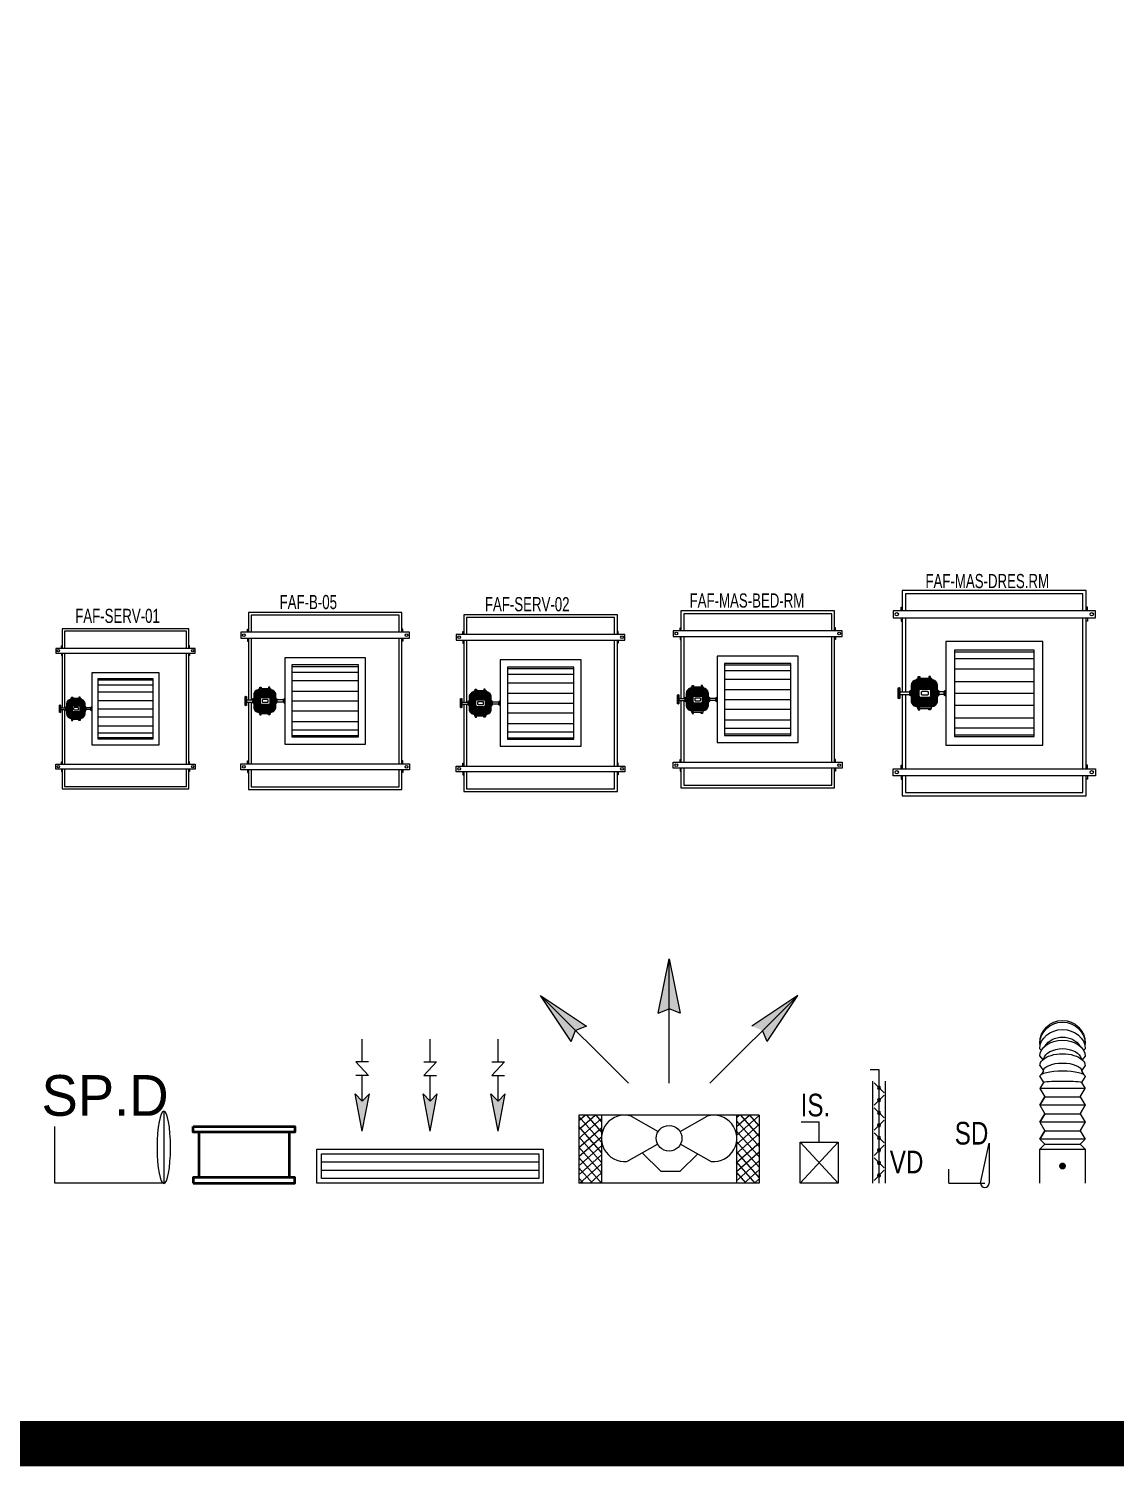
# Model space of a CAD drawing. Header units: millimetres. Extents: x -21221 to 1625077, y -149981 to 356550.
# Drawn here: x 272136 to 276936, y 124224 to 130573 of the extents above; entities that cross this region are included whole.
import ezdxf
from ezdxf.enums import TextEntityAlignment as Align

# ---------------------------------------------------------------- set-up
doc = ezdxf.new("R2010")
doc.units = ezdxf.units.MM
doc.header["$LTSCALE"] = 1000
doc.header["$MEASUREMENT"] = 0
doc.layers.get('0').update_dxf_attribs({"linetype": 'CONTINUOUS'})
doc.layers.add('12- EQUIPMENT HVAC', color=12, linetype='CONTINUOUS')
doc.layers.add('AC & HV-05-TYPICAL FLOOR PLAN$0$3-SUPPLY-DUCT', color=3, linetype='CONTINUOUS')
doc.layers.add('6-RETURN-DUCT', color=6, linetype='CONTINUOUS', lineweight=50)
doc.styles.add('AC & HV-05-TYPICAL FLOOR PLAN$0$TEXT-P', font='stencil.shx', dxfattribs={"height": 0.3})
doc.styles.add('STENCIL', font='stencil.shx')
doc.styles.add('TEXT-P', font='stencil.shx', dxfattribs={"height": 0.3})

# ---------------------------------------------------------------- blocks, each defined once
blk = doc.blocks.new('FAF-B-05')
at = {"color": 12}
for p, q in [((-343.2, 303.6), (-343.2, 316.6)), ((-343.2, 316.6), (-339.1, 316.6)), ((-343.2, 277.9), (-343.2, 264.9)), ((-343.2, 264.9), (-339.1, 264.9)), ((343.2, 316.6), (339.1, 316.6)), ((343.2, 264.9), (339.1, 264.9)), ((343.2, 303.6), (343.2, 316.6)), ((343.2, 277.9), (343.2, 264.9)), ((-146.8, 152.7), (146.8, 152.7)), ((-146.8, 127.5), (146.8, 127.5)), ((-146.8, 90.1), (146.8, 90.1)), ((-354.2, -19.8), (-354.2, 19.8)), ((-354.2, 19.8), (-353.5, 19.8)), ((-352.4, 18.8), (-352.4, -18.8)), ((-349.8, 18.8), (-352.4, 18.8)), ((-349.8, -18.8), (-349.8, 18.8)), ((-348.7, 19.8), (-348, 19.8)), ((-348, 19.8), (-348, -19.8)), ((-348, 4.7), (-321.6, 4.7)), ((-315.8, 25.6), (-218, 25.6)), ((-315.8, 24.8), (-218, 24.8)), ((-315.8, 20.5), (-218, 20.5)), ((-315.8, 19.7), (-218, 19.7)), ((-315.8, 15.5), (-218, 15.5)), ((-315.8, 14.7), (-218, 14.7)), ((-315.8, 10.5), (-286.8, 10.5)), ((-315.8, 9.7), (-287, 9.7)), ((-315.8, 5.4), (-287.1, 5.4)), ((-315.8, 4.6), (-287.1, 4.6)), ((-315.8, 0.4), (-287.1, 0.4)), ((-315.5, 29.8), (-218.2, 29.8)), ((-315.4, 30.6), (-218.3, 30.6)), ((-314.2, 34.8), (-219.5, 34.8)), ((-313.9, 35.6), (-219.8, 35.6)), ((-311.5, 39.9), (-222.2, 39.9)), ((-311, 40.6), (-222.8, 40.6)), ((-306.7, 44.9), (-227, 44.9)), ((-305.6, 45.7), (-228.1, 45.7)), ((-243.6, 10.5), (-218, 10.5)), ((-243.4, 9.7), (-218, 9.7)), ((-243.2, 5.4), (-218, 5.4)), ((-243.2, 4.6), (-218, 4.6)), ((-243.2, 0.4), (-218, 0.4)), ((-184.5, 4.7), (-212.1, 4.7)), ((-146.8, 43.4), (146.8, 43.4)), ((-146.8, 0), (146.8, 0)), ((-353.5, -19.8), (-354.2, -19.8)), ((-349.8, -18.8), (-352.4, -18.8)), ((-348, -19.8), (-348.7, -19.8)), ((-348, -4.7), (-321.6, -4.7)), ((-315.8, -0.4), (-287.1, -0.4)), ((-315.8, -4.6), (-287.1, -4.6)), ((-315.8, -5.4), (-287.1, -5.4)), ((-315.8, -9.7), (-287, -9.7)), ((-315.8, -10.5), (-286.8, -10.5)), ((-315.8, -14.7), (-218, -14.7)), ((-315.8, -15.5), (-218, -15.5)), ((-315.8, -19.7), (-218, -19.7)), ((-315.8, -20.5), (-218, -20.5)), ((-315.8, -24.8), (-218, -24.8)), ((-315.8, -25.6), (-218, -25.6)), ((-315.5, -29.8), (-218.2, -29.8)), ((-315.4, -30.6), (-218.3, -30.6)), ((-314.2, -34.8), (-219.5, -34.8)), ((-313.9, -35.6), (-219.8, -35.6)), ((-311.5, -39.9), (-222.2, -39.9)), ((-311, -40.6), (-222.8, -40.6)), ((-306.7, -44.9), (-227, -44.9)), ((-305.6, -45.7), (-228.1, -45.7)), ((-243.6, -10.5), (-218, -10.5)), ((-243.4, -9.7), (-218, -9.7)), ((-243.2, -0.4), (-218, -0.4)), ((-243.2, -4.6), (-218, -4.6)), ((-243.2, -5.4), (-218, -5.4)), ((-184.5, -4.7), (-212.1, -4.7)), ((-146.8, -43.4), (146.8, -43.4)), ((-146.8, -90.1), (146.8, -90.1)), ((-146.8, -127.5), (146.8, -127.5)), ((-146.8, -152.7), (146.8, -152.7)), ((-343.2, -277.9), (-343.2, -264.9)), ((-343.2, -264.9), (-339.1, -264.9)), ((-343.2, -303.6), (-343.2, -316.6)), ((-343.2, -316.6), (-339.1, -316.6)), ((343.2, -264.9), (339.1, -264.9)), ((343.2, -316.6), (339.1, -316.6)), ((343.2, -277.9), (343.2, -264.9)), ((343.2, -303.6), (343.2, -316.6))]:
    blk.add_line(p, q, dxfattribs=at)
for points in [[(339.1, 303.6), (339.1, 390.6), (-339.1, 390.6), (-339.1, 303.6)], [(327.1, 303.6), (327.1, 378.6), (-327.1, 378.6), (-327.1, 303.6)], [(-339.1, 277.9), (-339.1, 4.7)], [(-327.1, 277.9), (-327.1, 4.7)], [(327.1, -277.9), (327.1, 277.9)], [(339.1, -277.9), (339.1, 277.9)], [(-339.1, -4.7), (-339.1, -277.9)], [(-327.1, -4.7), (-327.1, -277.9)], [(-339.1, -303.6), (-339.1, -390.6), (339.1, -390.6), (339.1, -303.6)], [(-327.1, -303.6), (-327.1, -378.6), (327.1, -378.6), (327.1, -303.6)]]:
    blk.add_lwpolyline(points, dxfattribs=at)
for points in [[(-372.8, 277.9), (372.8, 277.9), (372.8, 303.6), (-372.8, 303.6)], [(-178.6, -190.9), (178.6, -190.9), (178.6, 190.9), (-178.6, 190.9)], [(-146.8, -159.1), (146.8, -159.1), (146.8, 159.1), (-146.8, 159.1)], [(-321.6, -7.4), (-319.1, -7.4), (-319.1, 7.4), (-321.6, 7.4)], [(-315.8, -10.2), (-319.1, -10.2), (-319.1, 10.2), (-315.8, 10.2)], [(-241.2, 49.7), (-292.5, 49.7), (-292.5, 55.8), (-241.2, 55.8)], [(-283.4, 55.8), (-289.3, 55.8), (-289.3, 61.7), (-283.4, 61.7)], [(-250.3, 55.8), (-244.4, 55.8), (-244.4, 61.7), (-250.3, 61.7)], [(-218, -10.2), (-214.6, -10.2), (-214.6, 10.2), (-218, 10.2)], [(-214.6, -7.4), (-212.1, -7.4), (-212.1, 7.4), (-214.6, 7.4)], [(-182, -7.4), (-184.5, -7.4), (-184.5, 7.4), (-182, 7.4)], [(-178.6, -10.2), (-182, -10.2), (-182, 10.2), (-178.6, 10.2)], [(-241.2, -49.7), (-292.5, -49.7), (-292.5, -55.8), (-241.2, -55.8)], [(-283.4, -55.8), (-289.3, -55.8), (-289.3, -61.7), (-283.4, -61.7)], [(-250.3, -55.8), (-244.4, -55.8), (-244.4, -61.7), (-250.3, -61.7)], [(-372.8, -277.9), (372.8, -277.9), (372.8, -303.6), (-372.8, -303.6)]]:
    blk.add_lwpolyline(points, close=True, dxfattribs=at)
for points in [[(-292.5, -49.7), (-241.2, -49.7, 0.414214), (-218, -26.5), (-218, 26.5, 0.414214), (-241.2, 49.7), (-292.5, 49.7, 0.414214), (-315.8, 26.5), (-315.8, -26.5, 0.414214)], [(-280.8, -14.7), (-249.6, -14.7, 0.414214), (-243.2, -8.3), (-243.2, 8.3, 0.414214), (-249.6, 14.7), (-280.8, 14.7, 0.414214), (-287.1, 8.3), (-287.1, -8.3, 0.414214)], [(-275.3, -6), (-255.1, -6, 0.414214), (-251.9, -2.8), (-251.9, 2.8, 0.414214), (-255.1, 6), (-275.3, 6, 0.414214), (-278.5, 2.8), (-278.5, -2.8, 0.414214)]]:
    blk.add_lwpolyline(points, format="xyb", close=True, dxfattribs=at)
for centre, radius in [((-359.6, 290.8), 6.03), ((359.6, 290.8), 6.03), ((-286.4, 58.7), 1.51), ((-247.3, 58.7), 1.51), ((-286.4, -58.7), 1.51), ((-247.3, -58.7), 1.51), ((-359.6, -290.8), 6.03), ((359.6, -290.8), 6.03)]:
    blk.add_circle(centre, radius, dxfattribs=at)
for centre, start, end in [((-353.5, 18.8), 0, 90), ((-348.7, 18.8), 90, 180), ((-353.5, -18.8), 270, 0), ((-348.7, -18.8), 180, 270)]:
    blk.add_arc(centre, 1.09, start, end, dxfattribs=at)
blk = doc.blocks.new('FAF-MAS-BED-RM')
at = {"color": 12}
for p, q in [((-343.2, 303.6), (-343.2, 316.6)), ((-343.2, 316.6), (-339.1, 316.6)), ((-343.2, 277.9), (-343.2, 264.9)), ((-343.2, 264.9), (-339.1, 264.9)), ((343.2, 316.6), (339.1, 316.6)), ((343.2, 264.9), (339.1, 264.9)), ((343.2, 303.6), (343.2, 316.6)), ((343.2, 277.9), (343.2, 264.9)), ((-146.8, 152.7), (146.8, 152.7)), ((-146.8, 127.5), (146.8, 127.5)), ((-146.8, 90.1), (146.8, 90.1)), ((-354.2, -19.8), (-354.2, 19.8)), ((-354.2, 19.8), (-353.5, 19.8)), ((-352.4, 18.8), (-352.4, -18.8)), ((-349.8, 18.8), (-352.4, 18.8)), ((-349.8, -18.8), (-349.8, 18.8)), ((-348.7, 19.8), (-348, 19.8)), ((-348, 19.8), (-348, -19.8)), ((-348, 4.7), (-321.6, 4.7)), ((-315.8, 25.6), (-218, 25.6)), ((-315.8, 24.8), (-218, 24.8)), ((-315.8, 20.5), (-218, 20.5)), ((-315.8, 19.7), (-218, 19.7)), ((-315.8, 15.5), (-218, 15.5)), ((-315.8, 14.7), (-218, 14.7)), ((-315.8, 10.5), (-286.8, 10.5)), ((-315.8, 9.7), (-287, 9.7)), ((-315.8, 5.4), (-287.1, 5.4)), ((-315.8, 4.6), (-287.1, 4.6)), ((-315.8, 0.4), (-287.1, 0.4)), ((-315.5, 29.8), (-218.2, 29.8)), ((-315.4, 30.6), (-218.3, 30.6)), ((-314.2, 34.8), (-219.5, 34.8)), ((-313.9, 35.6), (-219.8, 35.6)), ((-311.5, 39.9), (-222.2, 39.9)), ((-311, 40.6), (-222.8, 40.6)), ((-306.7, 44.9), (-227, 44.9)), ((-305.6, 45.7), (-228.1, 45.7)), ((-243.6, 10.5), (-218, 10.5)), ((-243.4, 9.7), (-218, 9.7)), ((-243.2, 5.4), (-218, 5.4)), ((-243.2, 4.6), (-218, 4.6)), ((-243.2, 0.4), (-218, 0.4)), ((-184.5, 4.7), (-212.1, 4.7)), ((-146.8, 43.4), (146.8, 43.4)), ((-146.8, 0), (146.8, 0)), ((-353.5, -19.8), (-354.2, -19.8)), ((-349.8, -18.8), (-352.4, -18.8)), ((-348, -19.8), (-348.7, -19.8)), ((-348, -4.7), (-321.6, -4.7)), ((-315.8, -0.4), (-287.1, -0.4)), ((-315.8, -4.6), (-287.1, -4.6)), ((-315.8, -5.4), (-287.1, -5.4)), ((-315.8, -9.7), (-287, -9.7)), ((-315.8, -10.5), (-286.8, -10.5)), ((-315.8, -14.7), (-218, -14.7)), ((-315.8, -15.5), (-218, -15.5)), ((-315.8, -19.7), (-218, -19.7)), ((-315.8, -20.5), (-218, -20.5)), ((-315.8, -24.8), (-218, -24.8)), ((-315.8, -25.6), (-218, -25.6)), ((-315.5, -29.8), (-218.2, -29.8)), ((-315.4, -30.6), (-218.3, -30.6)), ((-314.2, -34.8), (-219.5, -34.8)), ((-313.9, -35.6), (-219.8, -35.6)), ((-311.5, -39.9), (-222.2, -39.9)), ((-311, -40.6), (-222.8, -40.6)), ((-306.7, -44.9), (-227, -44.9)), ((-305.6, -45.7), (-228.1, -45.7)), ((-243.6, -10.5), (-218, -10.5)), ((-243.4, -9.7), (-218, -9.7)), ((-243.2, -0.4), (-218, -0.4)), ((-243.2, -4.6), (-218, -4.6)), ((-243.2, -5.4), (-218, -5.4)), ((-184.5, -4.7), (-212.1, -4.7)), ((-146.8, -43.4), (146.8, -43.4)), ((-146.8, -90.1), (146.8, -90.1)), ((-146.8, -127.5), (146.8, -127.5)), ((-146.8, -152.7), (146.8, -152.7)), ((-343.2, -277.9), (-343.2, -264.9)), ((-343.2, -264.9), (-339.1, -264.9)), ((-343.2, -303.6), (-343.2, -316.6)), ((-343.2, -316.6), (-339.1, -316.6)), ((343.2, -264.9), (339.1, -264.9)), ((343.2, -316.6), (339.1, -316.6)), ((343.2, -277.9), (343.2, -264.9)), ((343.2, -303.6), (343.2, -316.6))]:
    blk.add_line(p, q, dxfattribs=at)
for points in [[(339.1, 303.6), (339.1, 390.6), (-339.1, 390.6), (-339.1, 303.6)], [(327.1, 303.6), (327.1, 378.6), (-327.1, 378.6), (-327.1, 303.6)], [(-339.1, 277.9), (-339.1, 4.7)], [(-327.1, 277.9), (-327.1, 4.7)], [(327.1, -277.9), (327.1, 277.9)], [(339.1, -277.9), (339.1, 277.9)], [(-339.1, -4.7), (-339.1, -277.9)], [(-327.1, -4.7), (-327.1, -277.9)], [(-339.1, -303.6), (-339.1, -390.6), (339.1, -390.6), (339.1, -303.6)], [(-327.1, -303.6), (-327.1, -378.6), (327.1, -378.6), (327.1, -303.6)]]:
    blk.add_lwpolyline(points, dxfattribs=at)
for points in [[(-372.8, 277.9), (372.8, 277.9), (372.8, 303.6), (-372.8, 303.6)], [(-178.6, -190.9), (178.6, -190.9), (178.6, 190.9), (-178.6, 190.9)], [(-146.8, -159.1), (146.8, -159.1), (146.8, 159.1), (-146.8, 159.1)], [(-321.6, -7.4), (-319.1, -7.4), (-319.1, 7.4), (-321.6, 7.4)], [(-315.8, -10.2), (-319.1, -10.2), (-319.1, 10.2), (-315.8, 10.2)], [(-241.2, 49.7), (-292.5, 49.7), (-292.5, 55.8), (-241.2, 55.8)], [(-283.4, 55.8), (-289.3, 55.8), (-289.3, 61.7), (-283.4, 61.7)], [(-250.3, 55.8), (-244.4, 55.8), (-244.4, 61.7), (-250.3, 61.7)], [(-218, -10.2), (-214.6, -10.2), (-214.6, 10.2), (-218, 10.2)], [(-214.6, -7.4), (-212.1, -7.4), (-212.1, 7.4), (-214.6, 7.4)], [(-182, -7.4), (-184.5, -7.4), (-184.5, 7.4), (-182, 7.4)], [(-178.6, -10.2), (-182, -10.2), (-182, 10.2), (-178.6, 10.2)], [(-241.2, -49.7), (-292.5, -49.7), (-292.5, -55.8), (-241.2, -55.8)], [(-283.4, -55.8), (-289.3, -55.8), (-289.3, -61.7), (-283.4, -61.7)], [(-250.3, -55.8), (-244.4, -55.8), (-244.4, -61.7), (-250.3, -61.7)], [(-372.8, -277.9), (372.8, -277.9), (372.8, -303.6), (-372.8, -303.6)]]:
    blk.add_lwpolyline(points, close=True, dxfattribs=at)
for points in [[(-292.5, -49.7), (-241.2, -49.7, 0.414214), (-218, -26.5), (-218, 26.5, 0.414214), (-241.2, 49.7), (-292.5, 49.7, 0.414214), (-315.8, 26.5), (-315.8, -26.5, 0.414214)], [(-280.8, -14.7), (-249.6, -14.7, 0.414214), (-243.2, -8.3), (-243.2, 8.3, 0.414214), (-249.6, 14.7), (-280.8, 14.7, 0.414214), (-287.1, 8.3), (-287.1, -8.3, 0.414214)], [(-275.3, -6), (-255.1, -6, 0.414214), (-251.9, -2.8), (-251.9, 2.8, 0.414214), (-255.1, 6), (-275.3, 6, 0.414214), (-278.5, 2.8), (-278.5, -2.8, 0.414214)]]:
    blk.add_lwpolyline(points, format="xyb", close=True, dxfattribs=at)
for centre, radius in [((-359.6, 290.8), 6.03), ((359.6, 290.8), 6.03), ((-286.4, 58.7), 1.51), ((-247.3, 58.7), 1.51), ((-286.4, -58.7), 1.51), ((-247.3, -58.7), 1.51), ((-359.6, -290.8), 6.03), ((359.6, -290.8), 6.03)]:
    blk.add_circle(centre, radius, dxfattribs=at)
for centre, start, end in [((-353.5, 18.8), 0, 90), ((-348.7, 18.8), 90, 180), ((-353.5, -18.8), 270, 0), ((-348.7, -18.8), 180, 270)]:
    blk.add_arc(centre, 1.09, start, end, dxfattribs=at)
blk = doc.blocks.new('FAF-MAS-DRES.RM')
at = {"color": 12}
for p, q in [((-411.2, 364.3), (-411.2, 380)), ((-411.2, 380), (-406.3, 380)), ((-411.2, 333.5), (-411.2, 317.9)), ((-411.2, 317.9), (-406.3, 317.9)), ((411.2, 380), (406.2, 380)), ((411.2, 317.9), (406.2, 317.9)), ((411.2, 364.3), (411.2, 380)), ((411.2, 333.5), (411.2, 317.9)), ((-176.2, 183.3), (176.2, 183.3)), ((-176.2, 153), (176.2, 153)), ((-176.2, 108.1), (176.2, 108.1)), ((-424.4, -23.8), (-424.4, 23.8)), ((-424.4, 23.8), (-423.6, 23.8)), ((-422.3, 22.5), (-422.3, -22.5)), ((-419.1, 22.5), (-422.3, 22.5)), ((-419.1, -22.5), (-419.1, 22.5)), ((-417.8, 23.8), (-417, 23.8)), ((-417, 23.8), (-417, -23.8)), ((-417, 5.6), (-374.5, 5.6)), ((-367.5, 30.7), (-250.2, 30.7)), ((-367.5, 29.7), (-250.2, 29.7)), ((-367.5, 24.6), (-250.2, 24.6)), ((-367.5, 23.7), (-250.2, 23.7)), ((-367.5, 18.6), (-250.2, 18.6)), ((-367.5, 17.7), (-250.2, 17.7)), ((-367.5, 12.5), (-332.7, 12.5)), ((-367.5, 11.6), (-333, 11.6)), ((-367.5, 6.5), (-333.2, 6.5)), ((-367.5, 5.6), (-333.2, 5.6)), ((-367.5, 0.5), (-333.2, 0.5)), ((-367.2, 35.8), (-250.4, 35.8)), ((-367.1, 36.7), (-250.6, 36.7)), ((-365.6, 41.8), (-252, 41.8)), ((-365.3, 42.7), (-252.4, 42.7)), ((-362.4, 47.9), (-255.2, 47.9)), ((-361.7, 48.8), (-255.9, 48.8)), ((-356.6, 53.9), (-261, 53.9)), ((-355.4, 54.8), (-262.3, 54.8)), ((-280.9, 12.5), (-250.2, 12.5)), ((-280.6, 11.6), (-250.2, 11.6)), ((-280.5, 6.5), (-250.2, 6.5)), ((-280.5, 5.6), (-250.2, 5.6)), ((-280.5, 0.5), (-250.2, 0.5)), ((-221.3, 5.6), (-243.1, 5.6)), ((-176.2, 52.1), (176.2, 52.1)), ((-176.2, 0), (176.2, 0)), ((-423.6, -23.8), (-424.4, -23.8)), ((-419.1, -22.5), (-422.3, -22.5)), ((-417, -23.8), (-417.8, -23.8)), ((-417, -5.6), (-374.5, -5.6)), ((-367.5, -0.5), (-333.2, -0.5)), ((-367.5, -5.6), (-333.2, -5.6)), ((-367.5, -6.5), (-333.2, -6.5)), ((-367.5, -11.6), (-333, -11.6)), ((-367.5, -12.5), (-332.7, -12.5)), ((-367.5, -17.7), (-250.2, -17.7)), ((-367.5, -18.6), (-250.2, -18.6)), ((-367.5, -23.7), (-250.2, -23.7)), ((-367.5, -24.6), (-250.2, -24.6)), ((-367.5, -29.7), (-250.2, -29.7)), ((-367.5, -30.7), (-250.2, -30.7)), ((-367.2, -35.8), (-250.4, -35.8)), ((-367.1, -36.7), (-250.6, -36.7)), ((-365.6, -41.8), (-252, -41.8)), ((-365.3, -42.7), (-252.4, -42.7)), ((-362.4, -47.9), (-255.2, -47.9)), ((-361.7, -48.8), (-255.9, -48.8)), ((-356.6, -53.9), (-261, -53.9)), ((-355.4, -54.8), (-262.3, -54.8)), ((-280.9, -12.5), (-250.2, -12.5)), ((-280.6, -11.6), (-250.2, -11.6)), ((-280.5, -0.5), (-250.2, -0.5)), ((-280.5, -5.6), (-250.2, -5.6)), ((-280.5, -6.5), (-250.2, -6.5)), ((-221.3, -5.6), (-243.1, -5.6)), ((-176.2, -52.1), (176.2, -52.1)), ((-176.2, -108.1), (176.2, -108.1)), ((-176.2, -153), (176.2, -153)), ((-176.2, -183.3), (176.2, -183.3)), ((-411.2, -333.5), (-411.2, -317.9)), ((-411.2, -317.9), (-406.3, -317.9)), ((-411.2, -364.3), (-411.2, -380)), ((-411.2, -380), (-406.3, -380)), ((411.2, -317.9), (406.2, -317.9)), ((411.2, -380), (406.2, -380)), ((411.2, -333.5), (411.2, -317.9)), ((411.2, -364.3), (411.2, -380))]:
    blk.add_line(p, q, dxfattribs=at)
for points in [[(406.2, 364.3), (406.2, 453.1), (-406.3, 453.1), (-406.3, 364.3)], [(391.9, 364.3), (391.9, 438.7), (-391.8, 438.7), (-391.8, 364.3)], [(-406.3, 333.5), (-406.3, 5.6)], [(-391.8, 333.5), (-391.8, 5.6)], [(391.9, -333.5), (391.9, 333.5)], [(406.2, -333.5), (406.2, 333.5)], [(-406.3, -5.6), (-406.3, -333.5)], [(-391.8, -5.6), (-391.8, -333.5)], [(-406.3, -364.3), (-406.3, -453.1), (406.2, -453.1), (406.2, -364.3)], [(-391.8, -364.3), (-391.8, -438.7), (391.9, -438.7), (391.9, -364.3)]]:
    blk.add_lwpolyline(points, dxfattribs=at)
for points in [[(-446.7, 333.5), (446.7, 333.5), (446.7, 364.3), (-446.7, 364.3)], [(-214.3, -229.1), (214.3, -229.1), (214.3, 229.1), (-214.3, 229.1)], [(-176.2, -190.9), (176.2, -190.9), (176.2, 190.9), (-176.2, 190.9)], [(-278, 59.7), (-339.6, 59.7), (-339.6, 67), (-278, 67)], [(-328.7, 67), (-335.8, 67), (-335.8, 74), (-328.7, 74)], [(-288.9, 67), (-281.9, 67), (-281.9, 74), (-288.9, 74)], [(-374.5, -8.9), (-371.6, -8.9), (-371.6, 8.9), (-374.5, 8.9)], [(-367.5, -12.2), (-371.6, -12.2), (-371.6, 12.2), (-367.5, 12.2)], [(-250.2, -12.2), (-246.1, -12.2), (-246.1, 12.2), (-250.2, 12.2)], [(-246.1, -8.9), (-243.1, -8.9), (-243.1, 8.9), (-246.1, 8.9)], [(-218.4, -8.9), (-221.3, -8.9), (-221.3, 8.9), (-218.4, 8.9)], [(-214.3, -12.2), (-218.4, -12.2), (-218.4, 12.2), (-214.3, 12.2)], [(-278, -59.7), (-339.6, -59.7), (-339.6, -67), (-278, -67)], [(-328.7, -67), (-335.8, -67), (-335.8, -74), (-328.7, -74)], [(-288.9, -67), (-281.9, -67), (-281.9, -74), (-288.9, -74)], [(-446.7, -333.5), (446.7, -333.5), (446.7, -364.3), (-446.7, -364.3)]]:
    blk.add_lwpolyline(points, close=True, dxfattribs=at)
for points in [[(-339.6, -59.7), (-278, -59.7, 0.414214), (-250.2, -31.8), (-250.2, 31.8, 0.414214), (-278, 59.7), (-339.6, 59.7, 0.414214), (-367.5, 31.8), (-367.5, -31.8, 0.414214)], [(-325.5, -17.7), (-288.1, -17.7, 0.414214), (-280.5, -10), (-280.5, 10, 0.414214), (-288.1, 17.7), (-325.5, 17.7, 0.414214), (-333.2, 10), (-333.2, -10, 0.414214)], [(-318.9, -7.2), (-294.7, -7.2, 0.414214), (-290.9, -3.4), (-290.9, 3.4, 0.414214), (-294.7, 7.2), (-318.9, 7.2, 0.414214), (-322.7, 3.4), (-322.7, -3.4, 0.414214)]]:
    blk.add_lwpolyline(points, format="xyb", close=True, dxfattribs=at)
for centre, radius in [((-430.9, 348.9), 7.23), ((430.9, 348.9), 7.23), ((-332.3, 70.5), 1.82), ((-285.4, 70.5), 1.82), ((-332.3, -70.5), 1.82), ((-285.4, -70.5), 1.82), ((-430.9, -348.9), 7.23), ((430.9, -348.9), 7.23)]:
    blk.add_circle(centre, radius, dxfattribs=at)
for centre, start, end in [((-423.6, 22.5), 0, 90), ((-417.8, 22.5), 90, 180), ((-423.6, -22.5), 270, 0), ((-417.8, -22.5), 180, 270)]:
    blk.add_arc(centre, 1.31, start, end, dxfattribs=at)
blk = doc.blocks.new('FAF-SERV-01')
at = {"color": 12}
for p, q in [((-283.1, 266.8), (-283.1, 277.7)), ((-283.1, 277.7), (-279.7, 277.7)), ((283.1, 277.7), (279.7, 277.7)), ((283.1, 266.8), (283.1, 277.7)), ((-283.1, 245.4), (-283.1, 234.6)), ((-283.1, 234.6), (-279.7, 234.6)), ((283.1, 234.6), (279.7, 234.6)), ((283.1, 245.4), (283.1, 234.6)), ((-122.3, 127.3), (122.3, 127.3)), ((-122.3, 106.3), (122.3, 106.3)), ((-122.3, 75), (122.3, 75)), ((-292.3, -16.5), (-292.3, 16.5)), ((-292.3, 16.5), (-291.7, 16.5)), ((-290.8, 15.6), (-290.8, -15.6)), ((-288.6, 15.6), (-290.8, 15.6)), ((-288.6, -15.6), (-288.6, 15.6)), ((-287.7, 16.5), (-287.1, 16.5)), ((-287.1, 16.5), (-287.1, -16.5)), ((-287.1, 3.9), (-265.1, 3.9)), ((-260.3, 21.3), (-178.8, 21.3)), ((-260.3, 20.6), (-178.8, 20.6)), ((-260.3, 17.1), (-178.8, 17.1)), ((-260.3, 16.5), (-178.8, 16.5)), ((-260.3, 12.9), (-178.8, 12.9)), ((-260.3, 12.3), (-178.8, 12.3)), ((-260.3, 8.7), (-236.1, 8.7)), ((-260.3, 8.1), (-236.3, 8.1)), ((-260.3, 4.5), (-236.4, 4.5)), ((-260.3, 3.9), (-236.4, 3.9)), ((-260.3, 0.3), (-236.4, 0.3)), ((-260.1, 24.8), (-179, 24.8)), ((-260, 25.5), (-179.1, 25.5)), ((-259, 29), (-180.1, 29)), ((-258.7, 29.7), (-180.3, 29.7)), ((-256.7, 33.2), (-182.3, 33.2)), ((-256.3, 33.9), (-182.8, 33.9)), ((-252.7, 37.4), (-186.3, 37.4)), ((-251.8, 38.1), (-187.2, 38.1)), ((-200.1, 8.7), (-178.8, 8.7)), ((-199.9, 8.1), (-178.8, 8.1)), ((-199.8, 4.5), (-178.8, 4.5)), ((-199.8, 3.9), (-178.8, 3.9)), ((-199.8, 0.3), (-178.8, 0.3)), ((-153.7, 3.9), (-173.9, 3.9)), ((-122.3, 36.2), (122.3, 36.2)), ((-122.3, 0), (122.3, 0)), ((-291.7, -16.5), (-292.3, -16.5)), ((-288.6, -15.6), (-290.8, -15.6)), ((-287.1, -16.5), (-287.7, -16.5)), ((-287.1, -3.9), (-265.1, -3.9)), ((-260.3, -0.3), (-236.4, -0.3)), ((-260.3, -3.9), (-236.4, -3.9)), ((-260.3, -4.5), (-236.4, -4.5)), ((-260.3, -8.1), (-236.3, -8.1)), ((-260.3, -8.7), (-236.1, -8.7)), ((-260.3, -12.3), (-178.8, -12.3)), ((-260.3, -12.9), (-178.8, -12.9)), ((-260.3, -16.5), (-178.8, -16.5)), ((-260.3, -17.1), (-178.8, -17.1)), ((-260.3, -20.6), (-178.8, -20.6)), ((-260.3, -21.3), (-178.8, -21.3)), ((-260.1, -24.8), (-179, -24.8)), ((-260, -25.5), (-179.1, -25.5)), ((-259, -29), (-180.1, -29)), ((-258.7, -29.7), (-180.3, -29.7)), ((-256.7, -33.2), (-182.3, -33.2)), ((-256.3, -33.9), (-182.8, -33.9)), ((-252.7, -37.4), (-186.3, -37.4)), ((-251.8, -38.1), (-187.2, -38.1)), ((-200.1, -8.7), (-178.8, -8.7)), ((-199.9, -8.1), (-178.8, -8.1)), ((-199.8, -0.3), (-178.8, -0.3)), ((-199.8, -3.9), (-178.8, -3.9)), ((-199.8, -4.5), (-178.8, -4.5)), ((-153.7, -3.9), (-173.9, -3.9)), ((-122.3, -36.2), (122.3, -36.2)), ((-122.3, -75), (122.3, -75)), ((-122.3, -106.3), (122.3, -106.3)), ((-122.3, -127.3), (122.3, -127.3)), ((-283.1, -245.4), (-283.1, -234.6)), ((-283.1, -234.6), (-279.7, -234.6)), ((283.1, -234.6), (279.7, -234.6)), ((283.1, -245.4), (283.1, -234.6)), ((-283.1, -266.8), (-283.1, -277.7)), ((-283.1, -277.7), (-279.7, -277.7)), ((283.1, -277.7), (279.7, -277.7)), ((283.1, -266.8), (283.1, -277.7))]:
    blk.add_line(p, q, dxfattribs=at)
for points in [[(279.7, 266.8), (279.7, 353.1), (-279.7, 353.1), (-279.7, 266.8)], [(269.7, 266.8), (269.7, 343.1), (-269.7, 343.1), (-269.7, 266.8)], [(-279.7, 245.4), (-279.7, 3.9)], [(-269.7, 245.4), (-269.7, 3.9)], [(269.7, -245.4), (269.7, 245.4)], [(279.7, -245.4), (279.7, 245.4)], [(-279.7, -3.9), (-279.7, -245.4)], [(-269.7, -3.9), (-269.7, -245.4)], [(-279.7, -266.8), (-279.7, -353.1), (279.7, -353.1), (279.7, -266.8)], [(-269.7, -266.8), (-269.7, -343.1), (269.7, -343.1), (269.7, -266.8)]]:
    blk.add_lwpolyline(points, dxfattribs=at)
for points in [[(-307.8, 245.4), (307.8, 245.4), (307.8, 266.8), (-307.8, 266.8)], [(-148.8, -159.1), (148.8, -159.1), (148.8, 159.1), (-148.8, 159.1)], [(-122.3, -132.6), (122.3, -132.6), (122.3, 132.6), (-122.3, 132.6)], [(-265.1, -6.2), (-263.1, -6.2), (-263.1, 6.2), (-265.1, 6.2)], [(-260.3, -8.5), (-263.1, -8.5), (-263.1, 8.5), (-260.3, 8.5)], [(-198.1, 41.4), (-240.9, 41.4), (-240.9, 46.5), (-198.1, 46.5)], [(-233.3, 46.5), (-238.2, 46.5), (-238.2, 51.4), (-233.3, 51.4)], [(-205.7, 46.5), (-200.8, 46.5), (-200.8, 51.4), (-205.7, 51.4)], [(-178.8, -8.5), (-176, -8.5), (-176, 8.5), (-178.8, 8.5)], [(-176, -6.2), (-173.9, -6.2), (-173.9, 6.2), (-176, 6.2)], [(-151.7, -6.2), (-153.7, -6.2), (-153.7, 6.2), (-151.7, 6.2)], [(-148.8, -8.5), (-151.7, -8.5), (-151.7, 8.5), (-148.8, 8.5)], [(-198.1, -41.4), (-240.9, -41.4), (-240.9, -46.5), (-198.1, -46.5)], [(-233.3, -46.5), (-238.2, -46.5), (-238.2, -51.4), (-233.3, -51.4)], [(-205.7, -46.5), (-200.8, -46.5), (-200.8, -51.4), (-205.7, -51.4)], [(-307.8, -245.4), (307.8, -245.4), (307.8, -266.8), (-307.8, -266.8)]]:
    blk.add_lwpolyline(points, close=True, dxfattribs=at)
for points in [[(-240.9, -41.4), (-198.1, -41.4, 0.414214), (-178.8, -22.1), (-178.8, 22.1, 0.414214), (-198.1, 41.4), (-240.9, 41.4, 0.414214), (-260.3, 22.1), (-260.3, -22.1, 0.414214)], [(-231.1, -12.3), (-205.1, -12.3, 0.414214), (-199.8, -7), (-199.8, 7, 0.414214), (-205.1, 12.3), (-231.1, 12.3, 0.414214), (-236.4, 7), (-236.4, -7, 0.414214)], [(-226.5, -5), (-209.7, -5, 0.414214), (-207.1, -2.4), (-207.1, 2.4, 0.414214), (-209.7, 5), (-226.5, 5, 0.414214), (-229.2, 2.4), (-229.2, -2.4, 0.414214)]]:
    blk.add_lwpolyline(points, format="xyb", close=True, dxfattribs=at)
for centre, radius in [((-296.8, 256.1), 5.02), ((296.8, 256.1), 5.02), ((-235.8, 49), 1.26), ((-203.3, 49), 1.26), ((-235.8, -49), 1.26), ((-203.3, -49), 1.26), ((-296.8, -256.1), 5.02), ((296.8, -256.1), 5.02)]:
    blk.add_circle(centre, radius, dxfattribs=at)
for centre, start, end in [((-291.7, 15.6), 0, 90), ((-287.7, 15.6), 90, 180), ((-291.7, -15.6), 270, 0), ((-287.7, -15.6), 180, 270)]:
    blk.add_arc(centre, 0.907, start, end, dxfattribs=at)
blk = doc.blocks.new('FAF-SERV-02')
at = {"color": 12}
for p, q in [((-343.2, 303.6), (-343.2, 316.6)), ((-343.2, 316.6), (-339.1, 316.6)), ((-343.2, 277.9), (-343.2, 264.9)), ((-343.2, 264.9), (-339.1, 264.9)), ((343.2, 316.6), (339.1, 316.6)), ((343.2, 264.9), (339.1, 264.9)), ((343.2, 303.6), (343.2, 316.6)), ((343.2, 277.9), (343.2, 264.9)), ((-146.8, 152.7), (146.8, 152.7)), ((-146.8, 127.5), (146.8, 127.5)), ((-146.8, 90.1), (146.8, 90.1)), ((-354.2, -19.8), (-354.2, 19.8)), ((-354.2, 19.8), (-353.5, 19.8)), ((-352.4, 18.8), (-352.4, -18.8)), ((-349.8, 18.8), (-352.4, 18.8)), ((-349.8, -18.8), (-349.8, 18.8)), ((-348.7, 19.8), (-348, 19.8)), ((-348, 19.8), (-348, -19.8)), ((-348, 4.7), (-321.6, 4.7)), ((-315.8, 25.6), (-218, 25.6)), ((-315.8, 24.8), (-218, 24.8)), ((-315.8, 20.5), (-218, 20.5)), ((-315.8, 19.7), (-218, 19.7)), ((-315.8, 15.5), (-218, 15.5)), ((-315.8, 14.7), (-218, 14.7)), ((-315.8, 10.5), (-286.8, 10.5)), ((-315.8, 9.7), (-287, 9.7)), ((-315.8, 5.4), (-287.1, 5.4)), ((-315.8, 4.6), (-287.1, 4.6)), ((-315.8, 0.4), (-287.1, 0.4)), ((-315.5, 29.8), (-218.2, 29.8)), ((-315.4, 30.6), (-218.3, 30.6)), ((-314.2, 34.8), (-219.5, 34.8)), ((-313.9, 35.6), (-219.8, 35.6)), ((-311.5, 39.9), (-222.2, 39.9)), ((-311, 40.6), (-222.8, 40.6)), ((-306.7, 44.9), (-227, 44.9)), ((-305.6, 45.7), (-228.1, 45.7)), ((-243.6, 10.5), (-218, 10.5)), ((-243.4, 9.7), (-218, 9.7)), ((-243.2, 5.4), (-218, 5.4)), ((-243.2, 4.6), (-218, 4.6)), ((-243.2, 0.4), (-218, 0.4)), ((-184.5, 4.7), (-212.1, 4.7)), ((-146.8, 43.4), (146.8, 43.4)), ((-146.8, 0), (146.8, 0)), ((-353.5, -19.8), (-354.2, -19.8)), ((-349.8, -18.8), (-352.4, -18.8)), ((-348, -19.8), (-348.7, -19.8)), ((-348, -4.7), (-321.6, -4.7)), ((-315.8, -0.4), (-287.1, -0.4)), ((-315.8, -4.6), (-287.1, -4.6)), ((-315.8, -5.4), (-287.1, -5.4)), ((-315.8, -9.7), (-287, -9.7)), ((-315.8, -10.5), (-286.8, -10.5)), ((-315.8, -14.7), (-218, -14.7)), ((-315.8, -15.5), (-218, -15.5)), ((-315.8, -19.7), (-218, -19.7)), ((-315.8, -20.5), (-218, -20.5)), ((-315.8, -24.8), (-218, -24.8)), ((-315.8, -25.6), (-218, -25.6)), ((-315.5, -29.8), (-218.2, -29.8)), ((-315.4, -30.6), (-218.3, -30.6)), ((-314.2, -34.8), (-219.5, -34.8)), ((-313.9, -35.6), (-219.8, -35.6)), ((-311.5, -39.9), (-222.2, -39.9)), ((-311, -40.6), (-222.8, -40.6)), ((-306.7, -44.9), (-227, -44.9)), ((-305.6, -45.7), (-228.1, -45.7)), ((-243.6, -10.5), (-218, -10.5)), ((-243.4, -9.7), (-218, -9.7)), ((-243.2, -0.4), (-218, -0.4)), ((-243.2, -4.6), (-218, -4.6)), ((-243.2, -5.4), (-218, -5.4)), ((-184.5, -4.7), (-212.1, -4.7)), ((-146.8, -43.4), (146.8, -43.4)), ((-146.8, -90.1), (146.8, -90.1)), ((-146.8, -127.5), (146.8, -127.5)), ((-146.8, -152.7), (146.8, -152.7)), ((-343.2, -277.9), (-343.2, -264.9)), ((-343.2, -264.9), (-339.1, -264.9)), ((-343.2, -303.6), (-343.2, -316.6)), ((-343.2, -316.6), (-339.1, -316.6)), ((343.2, -264.9), (339.1, -264.9)), ((343.2, -316.6), (339.1, -316.6)), ((343.2, -277.9), (343.2, -264.9)), ((343.2, -303.6), (343.2, -316.6))]:
    blk.add_line(p, q, dxfattribs=at)
for points in [[(339.1, 303.6), (339.1, 390.6), (-339.1, 390.6), (-339.1, 303.6)], [(327.1, 303.6), (327.1, 378.6), (-327.1, 378.6), (-327.1, 303.6)], [(-339.1, 277.9), (-339.1, 4.7)], [(-327.1, 277.9), (-327.1, 4.7)], [(327.1, -277.9), (327.1, 277.9)], [(339.1, -277.9), (339.1, 277.9)], [(-339.1, -4.7), (-339.1, -277.9)], [(-327.1, -4.7), (-327.1, -277.9)], [(-339.1, -303.6), (-339.1, -390.6), (339.1, -390.6), (339.1, -303.6)], [(-327.1, -303.6), (-327.1, -378.6), (327.1, -378.6), (327.1, -303.6)]]:
    blk.add_lwpolyline(points, dxfattribs=at)
for points in [[(-372.8, 277.9), (372.8, 277.9), (372.8, 303.6), (-372.8, 303.6)], [(-178.6, -190.9), (178.6, -190.9), (178.6, 190.9), (-178.6, 190.9)], [(-146.8, -159.1), (146.8, -159.1), (146.8, 159.1), (-146.8, 159.1)], [(-321.6, -7.4), (-319.1, -7.4), (-319.1, 7.4), (-321.6, 7.4)], [(-315.8, -10.2), (-319.1, -10.2), (-319.1, 10.2), (-315.8, 10.2)], [(-241.2, 49.7), (-292.5, 49.7), (-292.5, 55.8), (-241.2, 55.8)], [(-283.4, 55.8), (-289.3, 55.8), (-289.3, 61.7), (-283.4, 61.7)], [(-250.3, 55.8), (-244.4, 55.8), (-244.4, 61.7), (-250.3, 61.7)], [(-218, -10.2), (-214.6, -10.2), (-214.6, 10.2), (-218, 10.2)], [(-214.6, -7.4), (-212.1, -7.4), (-212.1, 7.4), (-214.6, 7.4)], [(-182, -7.4), (-184.5, -7.4), (-184.5, 7.4), (-182, 7.4)], [(-178.6, -10.2), (-182, -10.2), (-182, 10.2), (-178.6, 10.2)], [(-241.2, -49.7), (-292.5, -49.7), (-292.5, -55.8), (-241.2, -55.8)], [(-283.4, -55.8), (-289.3, -55.8), (-289.3, -61.7), (-283.4, -61.7)], [(-250.3, -55.8), (-244.4, -55.8), (-244.4, -61.7), (-250.3, -61.7)], [(-372.8, -277.9), (372.8, -277.9), (372.8, -303.6), (-372.8, -303.6)]]:
    blk.add_lwpolyline(points, close=True, dxfattribs=at)
for points in [[(-292.5, -49.7), (-241.2, -49.7, 0.414214), (-218, -26.5), (-218, 26.5, 0.414214), (-241.2, 49.7), (-292.5, 49.7, 0.414214), (-315.8, 26.5), (-315.8, -26.5, 0.414214)], [(-280.8, -14.7), (-249.6, -14.7, 0.414214), (-243.2, -8.3), (-243.2, 8.3, 0.414214), (-249.6, 14.7), (-280.8, 14.7, 0.414214), (-287.1, 8.3), (-287.1, -8.3, 0.414214)], [(-275.3, -6), (-255.1, -6, 0.414214), (-251.9, -2.8), (-251.9, 2.8, 0.414214), (-255.1, 6), (-275.3, 6, 0.414214), (-278.5, 2.8), (-278.5, -2.8, 0.414214)]]:
    blk.add_lwpolyline(points, format="xyb", close=True, dxfattribs=at)
for centre, radius in [((-359.6, 290.8), 6.03), ((359.6, 290.8), 6.03), ((-286.4, 58.7), 1.51), ((-247.3, 58.7), 1.51), ((-286.4, -58.7), 1.51), ((-247.3, -58.7), 1.51), ((-359.6, -290.8), 6.03), ((359.6, -290.8), 6.03)]:
    blk.add_circle(centre, radius, dxfattribs=at)
for centre, start, end in [((-353.5, 18.8), 0, 90), ((-348.7, 18.8), 90, 180), ((-353.5, -18.8), 270, 0), ((-348.7, -18.8), 180, 270)]:
    blk.add_arc(centre, 1.09, start, end, dxfattribs=at)
blk = doc.blocks.new('FLEX-CP618.2x200')
at = {"color": 12}
for p, q in [((418.2, 100), (418.2, -100)), ((444.6, 84.3), (418.2, 100)), ((470.6, 100), (444.6, 84.3)), ((495.5, 84.3), (478.6, 94.9)), ((518.5, 100), (495.5, 84.3)), ((560.1, 100), (544.3, 87.3)), ((592.8, 100), (586.1, 93)), ((613.9, 100), (612.4, 97.3)), ((444.6, -84.3), (418.2, -100)), ((470.6, -100), (444.6, -84.3)), ((495.5, -84.3), (478.6, -94.9)), ((518.5, -100), (495.5, -84.3)), ((560.1, -100), (544.3, -87.3)), ((592.8, -100), (586.1, -93)), ((613.9, -100), (612.4, -97.3))]:
    blk.add_line(p, q, dxfattribs=at)
for points in [[(0, -100), (150, -100), (150, 100), (0, 100)], [(381, 78.3), (418.2, 100), (418.2, -100), (381, -78.3), (343.5, -100), (381, -78.3), (381, 78.3), (343.5, 100), (306, 78.3), (343.5, 100), (343.5, -100), (306, -78.3), (268.5, -100), (306, -78.3), (306, 78.3), (268.5, 100), (231, 78.3), (268.5, 100), (268.5, -100), (231, -78.3), (193.5, -100), (231, -78.3), (231, 78.3), (193.5, 100), (171.8, 78.3), (193.5, 100), (193.5, -100), (171.8, -78.3), (150, -100), (171.8, -78.3), (171.8, 78.3), (150, 100)]]:
    blk.add_lwpolyline(points, dxfattribs=at)
at = {"color": 13}
blk.add_lwpolyline([(121.5, 62, 0, 0, 0), (79.5, 6, 15, 15, 1), (70.5, -6, 15, 15, 1), (79.5, 6, 0, 0, 0), (28.5, -62, 0, 0, 0)], format="xyseb", dxfattribs=at)
at = {"color": 12}
blk.add_arc((618.2, 0), 100, 270, 90, dxfattribs=at)
for centre, major_axis, ratio, start_param, end_param in [((444.6, 0), (0, 84.3), 0.069308, 3.141593, 6.283185), ((470.6, 0), (0, 100), 0.25474, 3.141593, 6.283185), ((495.5, 0), (0, 84.3), 0.409731, 3.141593, 6.283185), ((518.8, 0), (0, 100), 0.522915, 3.13548, 6.289298), ((540.4, 0), (0, 84.3), 0.63154, 3.276957, 6.147821), ((560.1, 0), (0, 100), 0.707106, 3.141593, 6.283185), ((592.8, 0), (0, 100), 0.852378, 3.141593, 6.283185), ((577.7, 0), (0, 84.3), 0.795245, 3.570429, 5.854349), ((613.9, 0), (0, 100), 0.96701, 3.141593, 6.283185)]:
    blk.add_ellipse(centre, major_axis=major_axis, ratio=ratio, start_param=start_param, end_param=end_param, dxfattribs=at)
at = {"color": 12, "flags": 1}
for tag, p in [('B', (418.2, 100)), ('A', (418.2, -100))]:
    blk.add_attdef(tag, text='', height=0.2, rotation=90, dxfattribs=at).set_placement(p, align=Align.MIDDLE)
blk = doc.blocks.new('*U373')
at = {"color": 12}
for p, q in [((0, 0), (0, 94)), ((1197, 0), (0, 0)), ((1197, 67), (121, 67)), ((138, 53), (245, -53)), ((376, 53), (269, -53)), ((403, 53), (509, -53)), ((640, 53), (533, -53)), ((667, 53), (774, -53)), ((905, 53), (798, -53)), ((932, 53), (1038, -53)), ((1169, 53), (1062, -53)), ((1197, -67), (121, -67))]:
    blk.add_line(p, q, dxfattribs=at)
for centre in [(191, 0), (322, 0), (456, 0), (587, 0), (720, 0), (851, 0), (985, 0), (1116, 0)]:
    blk.add_circle(centre, 16, dxfattribs=at)
blk = doc.blocks.new('A$C530A6797')
at = {"layer": '12- EQUIPMENT HVAC'}
for p, q in [((-257.4, -120.2), (0, 120.2)), ((0, -120.2), (-257.4, 120.2)), ((-386.1, -114.6), (-386.1, 0)), ((-257.4, 0), (-386.1, 0))]:
    blk.add_line(p, q, dxfattribs=at)
blk.add_lwpolyline([(0, -120.2), (-257.4, -120.2), (-257.4, 120.2), (0, 120.2)], close=True, dxfattribs=at)
blk = doc.blocks.new('A$C7D2B0669')
at = {"color": 13}
for p, q in [((202.3, 150), (526.1, 473.9)), ((356.4, 360.7), (526.1, 473.9)), ((526.1, 473.9), (413, 304.1)), ((356.4, 360.7), (396.5, 344.2)), ((413, 304.1), (396.5, 344.2)), ((460.3, 40), (660.3, 0)), ((460.3, 40), (476.9, 0)), ((202.3, 0), (660.3, 0)), ((460.3, -40), (476.9, 0)), ((660.3, 0), (460.3, -40)), ((202.3, -150), (526.1, -473.9)), ((526.1, -473.9), (413, -304.1)), ((356.4, -360.7), (396.5, -344.2)), ((356.4, -360.7), (526.1, -473.9))]:
    blk.add_line(p, q, dxfattribs=at)
for points in [[(356.4, 360.7), (396.5, 344.2), (526.1, 473.9)], [(413, 304.1), (396.5, 344.2), (526.1, 473.9)], [(460.3, 40), (476.9, 0), (660.3, 0)], [(460.3, -40), (476.9, 0), (660.3, 0)], [(413, -304.1), (396.5, -344.2), (526.1, -473.9)], [(356.4, -360.7), (396.5, -344.2), (526.1, -473.9)]]:
    blk.add_solid(points, dxfattribs=at)
blk = doc.blocks.new('EFW-1')
h = blk.add_hatch()
h.set_pattern_fill('ANSI37', color=9, scale=200, angle=93.6569, style=0)
h.set_pattern_definition([(41.343086, (232603.613, -49032.94), (16.5141607, -18.76919), []), (311.343086, (232603.613, -49032.94), (-18.76919, -16.5141607), [])])
h.paths.add_polyline_path([(250, 248.6), (250, 331.9), (0, 331.9), (0, 248.6), (75.7, 248.6, -0.057378), (95.3, 248.6), (170.5, 248.6)])
h.paths.add_polyline_path([(250, -331.9), (250, -248.6), (95.3, -248.6, -0.057378), (75.7, -248.6), (0, -248.6), (0, -331.9)])
at = {"color": 12}
for p, q in [((0, 331.9), (250, 331.9)), ((0, 331.9), (0, -331.9)), ((250, 331.9), (250, -331.9)), ((0, 248.6), (246.1, 248.6)), ((0, 248.6), (250, 248.6)), ((60, 40.1), (3.6, 140)), ((106.6, 42.2), (170.4, 155.1)), ((206.7, 40.9), (142.4, 105.5)), ((206.7, -30.2), (206.7, 40.9)), ((3.6, -140), (60.1, -40.1)), ((170.4, -155.2), (106.5, -42.3)), ((206.7, -30.2), (138.5, -98.8)), ((0, -248.6), (246.1, -248.6)), ((0, -248.6), (250, -248.6)), ((0, -331.9), (250, -331.9))]:
    blk.add_line(p, q, dxfattribs=at)
blk.add_circle((85.2, 0), 47.3, dxfattribs=at)
for centre, start, end in [((85.5, 163.8), 354.103, 196.253), ((85.5, -163.8), 163.747, 5.7763)]:
    blk.add_arc(centre, 85.3, start, end, dxfattribs=at)
at = {"layer": '12- EQUIPMENT HVAC', "rotation": 180}
blk.add_blockref('A$C7D2B0669', (85.2, 0), dxfattribs=at)
blk = doc.blocks.new('d')
for points in [[(-300, -136.4), (-331.5, -300.9), (-300, -268.5), (-268.6, -300.9)], [(0, -136.4), (31.4, -300.9), (0, -268.5), (-31.5, -300.9)], [(300, -136.4), (331.4, -300.9), (300, -268.5), (268.5, -300.9)]]:
    blk.add_hatch(color=13).paths.add_polyline_path(points)
at = {"color": 13}
for p, q in [((-480, 36.5), (480, 36.5)), ((-480, 0), (480, 0)), ((-300, -136.4), (-331.5, -300.9)), ((-300, -136.4), (-268.6, -300.9)), ((0, -136.4), (-31.5, -300.9)), ((0, -136.4), (31.4, -300.9)), ((300, -136.4), (268.5, -300.9)), ((300, -136.4), (331.4, -300.9)), ((-300, -268.5), (-331.5, -300.9)), ((-300, -268.5), (-300, -381.8)), ((-300, -268.5), (-268.6, -300.9)), ((0, -268.5), (-31.5, -300.9)), ((0, -268.5), (0, -381.8)), ((0, -268.5), (31.4, -300.9)), ((300, -268.5), (268.5, -300.9)), ((300, -268.5), (300, -381.8)), ((300, -268.5), (331.4, -300.9)), ((-272, -381.8), (-328, -381.8)), ((-272, -381.8), (-328, -441.8)), ((-272, -441.8), (-328, -441.8)), ((-300, -441.8), (-300, -542.9)), ((-28, -381.8), (28, -381.8)), ((-28, -381.8), (28, -441.8)), ((-28, -441.8), (28, -441.8)), ((0, -441.8), (0, -542.9)), ((272, -381.8), (328, -381.8)), ((272, -381.8), (328, -441.8)), ((272, -441.8), (328, -441.8)), ((300, -441.8), (300, -542.9))]:
    blk.add_line(p, q, dxfattribs=at)
at = {"color": 12}
blk.add_lwpolyline([(500, -57), (500, 93), (-500, 93), (-500, -57)], close=True, dxfattribs=at)
at = {"color": 13}
blk.add_lwpolyline([(480, -36.5), (480, 73), (-480, 73), (-480, -36.5)], close=True, dxfattribs=at)
blk = doc.blocks.new('A$C388A03AA')
at = {"color": 13}
for points in [[(-150, 385.4, 0, 59.9, 0), (-150, 239.5, 0, 0, 0), (-150, 149.7, 0, 0, 0), (-179.9, 119.7, 0, 0, 0), (-120.1, 119.7, 0, 0, 0), (-150, 89.8, 0, 0, 0), (-150, 0, 0, 0, 0)], [(0, 385.4, 0, 59.9, 0), (0, 239.5, 0, 0, 0), (0, 149.7, 0, 0, 0), (-29.9, 119.7, 0, 0, 0), (29.9, 119.7, 0, 0, 0), (0, 89.8, 0, 0, 0), (0, 0, 0, 0, 0)], [(150, 385.4, 0, 59.9, 0), (150, 239.5, 0, 0, 0), (150, 149.7, 0, 0, 0), (179.9, 119.7, 0, 0, 0), (120.1, 119.7, 0, 0, 0), (150, 89.8, 0, 0, 0), (150, 0, 0, 0, 0)], [(-150, -250, 0, 59.9, 0), (-150, -396, 0, 0, 0), (-150, -485.8, 0, 0, 0), (-179.9, -515.7, 0, 0, 0), (-120.1, -515.7, 0, 0, 0), (-150, -545.6, 0, 0, 0), (-150, -635.4, 0, 0, 0)], [(0, -250, 0, 59.9, 0), (0, -396, 0, 0, 0), (0, -485.8, 0, 0, 0), (-29.9, -515.7, 0, 0, 0), (29.9, -515.7, 0, 0, 0), (0, -545.6, 0, 0, 0), (0, -635.4, 0, 0, 0)], [(150, -250, 0, 59.9, 0), (150, -396, 0, 0, 0), (150, -485.8, 0, 0, 0), (179.9, -515.7, 0, 0, 0), (120.1, -515.7, 0, 0, 0), (150, -545.6, 0, 0, 0), (150, -635.4, 0, 0, 0)]]:
    blk.add_lwpolyline(points, format="xyseb", dxfattribs=at)
at = {"layer": '6-RETURN-DUCT'}
for p, q in [((-200, -25), (-200, -225)), ((200, -25), (200, -225))]:
    blk.add_line(p, q, dxfattribs=at)
for points in [[(-225, 0), (225, 0), (225, -25), (-225, -25)], [(-225, -250), (225, -250), (225, -225), (-225, -225)]]:
    blk.add_lwpolyline(points, close=True, dxfattribs=at)

msp = doc.modelspace()

# ---------------------------------------------------------------- linework, layer by layer
at = {"layer": '12- EQUIPMENT HVAC', "ltscale": 0.7}
for p, q in [((276340.8, 125474.3), (276379.5, 125650.4)), ((276379.5, 125650.4), (276379.5, 125474.2)), ((276200.5, 125474.5), (276200.5, 125535.8)), ((276200.5, 125474.5), (276360.2, 125474.5))]:
    msp.add_line(p, q, dxfattribs=at)
at = {"layer": '12- EQUIPMENT HVAC', "color": 212, "const_width": 200}
msp.add_lwpolyline([(314609.5, 173022.5), (293564.5, 173022.5), (293564.5, 208160), (234848.5, 208160), (234848.5, 124323.5), (314609.5, 124323.5), (314609.5, 173022.5)], dxfattribs=at)
at = {"layer": '12- EQUIPMENT HVAC', "ltscale": 0.7}
msp.add_arc((276360.2, 125474.5), 19.3, 180.49567, 359.24519, dxfattribs=at)
at = {"layer": 'AC & HV-05-TYPICAL FLOOR PLAN$0$3-SUPPLY-DUCT', "color": 12}
for p, q in [((272732.9, 125788.8), (272732.9, 125474.5)), ((272251.7, 125474.5), (272251.7, 125724.6)), ((272732.9, 125474.5), (272251.7, 125474.5))]:
    msp.add_line(p, q, dxfattribs=at)
at = {"layer": 'AC & HV-05-TYPICAL FLOOR PLAN$0$3-SUPPLY-DUCT', "color": 12, "extrusion": (0, 0, -1)}
msp.add_ellipse((272732.9, 125631.7), major_axis=(0, 159.9), ratio=0.185573, dxfattribs=at)

# ---------------------------------------------------------------- block references
for name, p in [('FAF-MAS-DRES.RM', (276402, 127638.1)), ('FAF-B-05', (273446, 127603.9)), ('FAF-SERV-02', (274397.6, 127594.5)), ('FAF-MAS-BED-RM', (275356.8, 127610.8)), ('FAF-SERV-01', (272563.8, 127569.5))]:
    msp.add_blockref(name, p)
at = {"layer": '12- EQUIPMENT HVAC'}
for name, p, xscale, yscale, zscale, rotation in [('EFW-1', (274965.5, 125774.5), 1.199999999720603, 1.199999999720603, 1.199999999690728, 270), ('*U373', (275892.8, 125975.2), -0.418284618499456, 0.4182846184849041, 0.4182845977263509, 90), ('A$C530A6797', (275628.3, 125474.5), 0.6999999999534339, 0.7000000000116416, 0.7, 270)]:
    msp.add_blockref(name, p, dxfattribs=dict(at, xscale=xscale, yscale=yscale, zscale=zscale, rotation=rotation))
at = {"layer": '12- EQUIPMENT HVAC', "xscale": -1}
for name, p, rotation in [('FLEX-CP618.2x200', (276703.4, 125474.5), 270), ('d', (273909.6, 125567.5), 180)]:
    msp.add_blockref(name, p, dxfattribs=dict(at, rotation=rotation))
at = {"layer": '12- EQUIPMENT HVAC'}
msp.add_blockref('A$C388A03AA', (273087.3, 125724.5), dxfattribs=at)

# ---------------------------------------------------------------- texts
at = {"color": 4, "style": 'TEXT-P', "width": 0.7}
for s, p in [('FAF-MAS-DRES.RM', (276097.9, 128083.8)), ('FAF-MAS-BED-RM', (275055.8, 127997.8)), ('FAF-SERV-01', (272341.5, 127929.8)), ('FAF-B-05', (273244.5, 127990.9)), ('FAF-SERV-02', (274151.5, 127981.4))]:
    msp.add_text(s, height=62.5, dxfattribs=at).set_placement(p, align=Align.BOTTOM_LEFT)
at = {"layer": '12- EQUIPMENT HVAC', "color": 4, "ltscale": 0.7, "style": 'STENCIL', "width": 0.8}
msp.add_text('IS.', height=100, dxfattribs=at).set_placement((275546.5, 125769))
at = {"layer": '12- EQUIPMENT HVAC', "color": 4, "style": 'TEXT-P', "width": 0.8}
for s, p in [('SD', (276301.5, 125694.5)), ('VD', (276014.6, 125567.5))]:
    msp.add_text(s, height=100, dxfattribs=at).set_placement(p, align=Align.MIDDLE_CENTER)
at = {"layer": 'AC & HV-05-TYPICAL FLOOR PLAN$0$3-SUPPLY-DUCT', "color": 4, "style": 'AC & HV-05-TYPICAL FLOOR PLAN$0$TEXT-P'}
msp.add_text('SP.D', height=180, dxfattribs=at).set_placement((272192.4, 125771.5))

doc.saveas('drawing.dxf')
